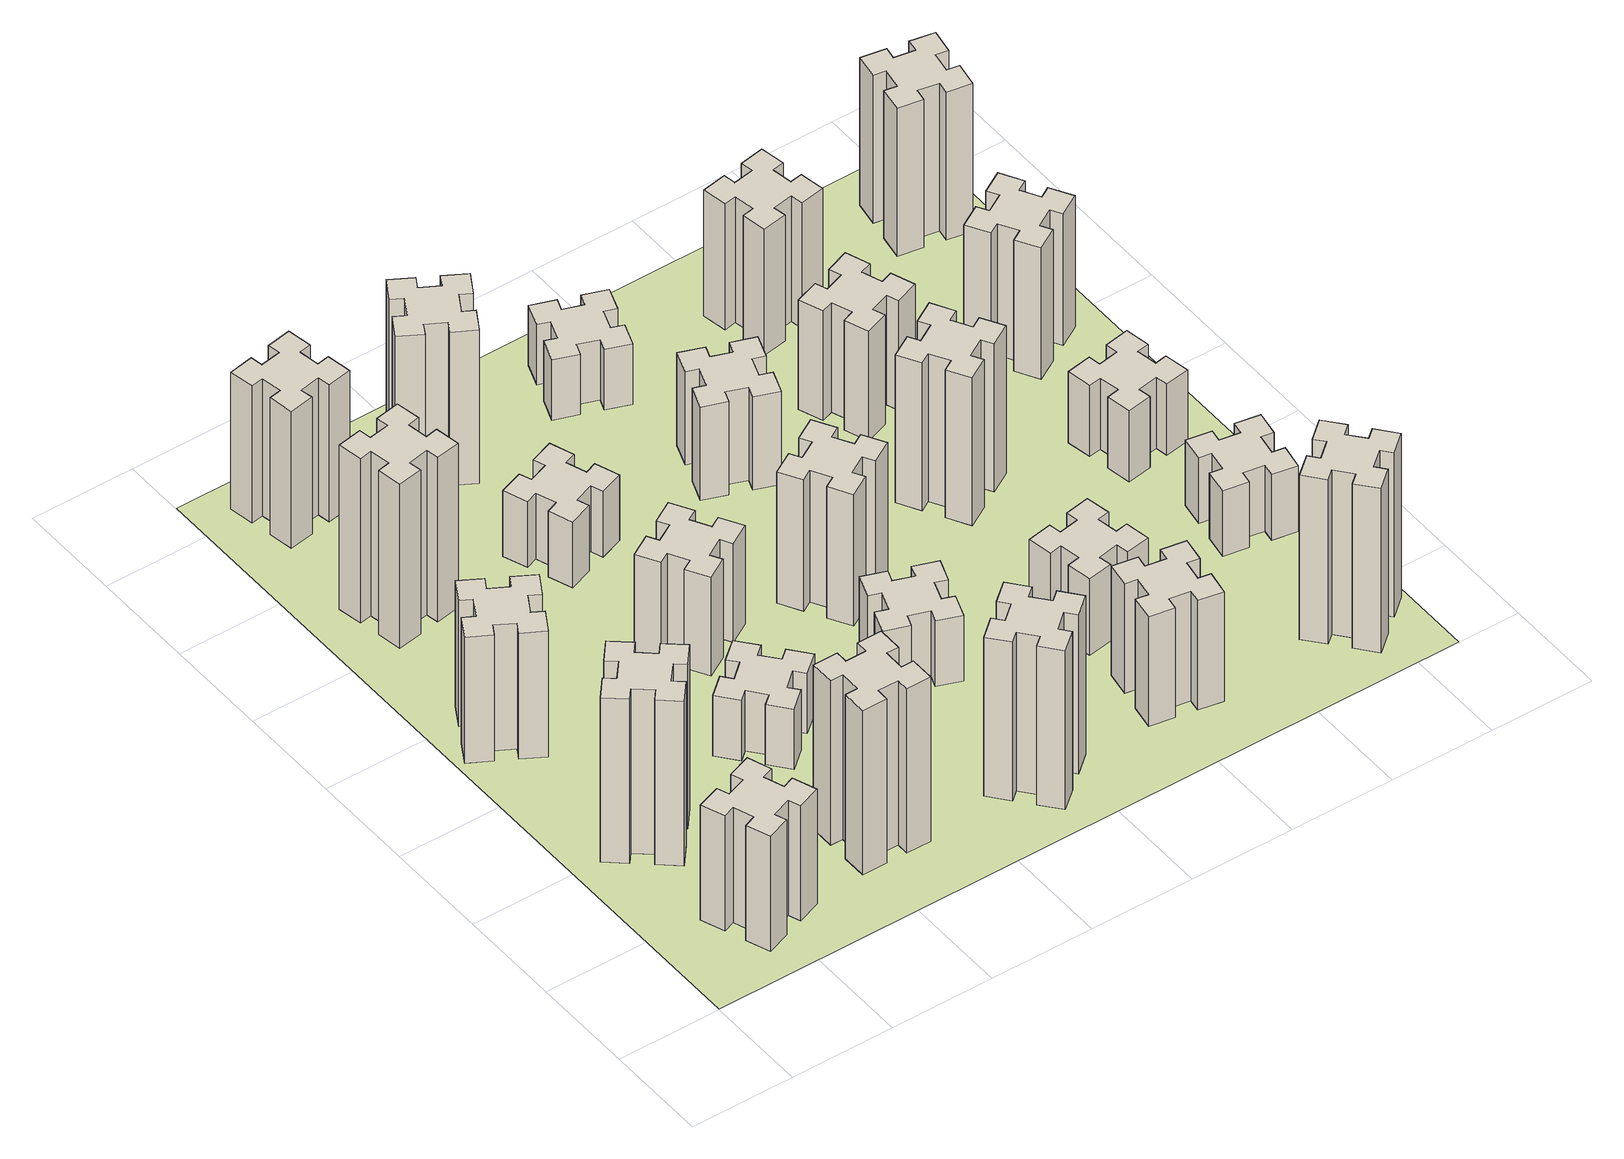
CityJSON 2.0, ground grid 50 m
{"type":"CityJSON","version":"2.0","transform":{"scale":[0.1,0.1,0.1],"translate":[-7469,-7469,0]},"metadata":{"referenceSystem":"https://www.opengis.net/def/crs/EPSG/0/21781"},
"CityObjects":{
"building1":{"type":"Building","attributes":{"class":"1000","function":"1000","usage":"1000","yearOfConstruction":2016,"roofType":"1000","measuredHeight":63,"storeysAboveGround":30,"storeysBelowGround":0},"geometry":[{"type":"Solid","lod":"1","boundaries":[[[[0,1,2,3,4,5,6,7,8,9,10,11,12,13,14,15,16,17,18,19]],[[17,16,20,21]],[[16,15,22,20]],[[15,14,23,22]],[[14,13,24,23]],[[13,12,25,24]],[[12,11,26,25]],[[11,10,27,26]],[[10,9,28,27]],[[9,8,29,28]],[[8,7,30,29]],[[7,6,31,30]],[[6,5,32,31]],[[5,4,33,32]],[[4,3,34,33]],[[3,2,35,34]],[[2,1,36,35]],[[1,0,37,36]],[[0,19,38,37]],[[19,18,39,38]],[[18,17,21,39]],[[24,25,26,27,28,29,30,31,32,33,34,35,36,37,38,39,21,20,22,23]]]]}]},
"building2":{"type":"Building","attributes":{"class":"1000","function":"1000","usage":"1000","yearOfConstruction":2016,"roofType":"1000","measuredHeight":90,"storeysAboveGround":30,"storeysBelowGround":0},"geometry":[{"type":"Solid","lod":"1","boundaries":[[[[40,41,42,43,44,45,46,47,48,49,50,51,52,53,54,55,56,57,58,59]],[[57,56,60,61]],[[56,55,62,60]],[[55,54,63,62]],[[54,53,64,63]],[[53,52,65,64]],[[52,51,66,65]],[[51,50,67,66]],[[50,49,68,67]],[[49,48,69,68]],[[48,47,70,69]],[[47,46,71,70]],[[46,45,72,71]],[[45,44,73,72]],[[44,43,74,73]],[[43,42,75,74]],[[42,41,76,75]],[[41,40,77,76]],[[40,59,78,77]],[[59,58,79,78]],[[58,57,61,79]],[[64,65,66,67,68,69,70,71,72,73,74,75,76,77,78,79,61,60,62,63]]]]}]},
"building3":{"type":"Building","attributes":{"class":"1000","function":"1000","usage":"1000","yearOfConstruction":2016,"roofType":"1000","measuredHeight":69,"storeysAboveGround":30,"storeysBelowGround":0},"geometry":[{"type":"Solid","lod":"1","boundaries":[[[[80,81,82,83,84,85,86,87,88,89,90,91,92,93,94,95,96,97,98,99]],[[97,96,100,101]],[[96,95,102,100]],[[95,94,103,102]],[[94,93,104,103]],[[93,92,105,104]],[[92,91,106,105]],[[91,90,107,106]],[[90,89,108,107]],[[89,88,109,108]],[[88,87,110,109]],[[87,86,111,110]],[[86,85,112,111]],[[85,84,113,112]],[[84,83,114,113]],[[83,82,115,114]],[[82,81,116,115]],[[81,80,117,116]],[[80,99,118,117]],[[99,98,119,118]],[[98,97,101,119]],[[104,105,106,107,108,109,110,111,112,113,114,115,116,117,118,119,101,100,102,103]]]]}]},
"building4":{"type":"Building","attributes":{"class":"1000","function":"1000","usage":"1000","yearOfConstruction":2016,"roofType":"1000","measuredHeight":90,"storeysAboveGround":30,"storeysBelowGround":0},"geometry":[{"type":"Solid","lod":"1","boundaries":[[[[120,121,122,123,124,125,126,127,128,129,130,131,132,133,134,135,136,137,138,139]],[[137,136,140,141]],[[136,135,142,140]],[[135,134,143,142]],[[134,133,144,143]],[[133,132,145,144]],[[132,131,146,145]],[[131,130,147,146]],[[130,129,148,147]],[[129,128,149,148]],[[128,127,150,149]],[[127,126,151,150]],[[126,125,152,151]],[[125,124,153,152]],[[124,123,154,153]],[[123,122,155,154]],[[122,121,156,155]],[[121,120,157,156]],[[120,139,158,157]],[[139,138,159,158]],[[138,137,141,159]],[[144,145,146,147,148,149,150,151,152,153,154,155,156,157,158,159,141,140,142,143]]]]}]},
"building5":{"type":"Building","attributes":{"class":"1000","function":"1000","usage":"1000","yearOfConstruction":2016,"roofType":"1000","measuredHeight":90,"storeysAboveGround":30,"storeysBelowGround":0},"geometry":[{"type":"Solid","lod":"1","boundaries":[[[[160,161,162,163,164,165,166,167,168,169,170,171,172,173,174,175,176,177,178,179]],[[177,176,180,181]],[[176,175,182,180]],[[175,174,183,182]],[[174,173,184,183]],[[173,172,185,184]],[[172,171,186,185]],[[171,170,187,186]],[[170,169,188,187]],[[169,168,189,188]],[[168,167,190,189]],[[167,166,191,190]],[[166,165,192,191]],[[165,164,193,192]],[[164,163,194,193]],[[163,162,195,194]],[[162,161,196,195]],[[161,160,197,196]],[[160,179,198,197]],[[179,178,199,198]],[[178,177,181,199]],[[184,185,186,187,188,189,190,191,192,193,194,195,196,197,198,199,181,180,182,183]]]]}]},
"building6":{"type":"Building","attributes":{"class":"1000","function":"1000","usage":"1000","yearOfConstruction":2016,"roofType":"1000","measuredHeight":75,"storeysAboveGround":30,"storeysBelowGround":0},"geometry":[{"type":"Solid","lod":"1","boundaries":[[[[200,201,202,203,204,205,206,207,208,209,210,211,212,213,214,215,216,217,218,219]],[[217,216,220,221]],[[216,215,222,220]],[[215,214,223,222]],[[214,213,224,223]],[[213,212,225,224]],[[212,211,226,225]],[[211,210,227,226]],[[210,209,228,227]],[[209,208,229,228]],[[208,207,230,229]],[[207,206,231,230]],[[206,205,232,231]],[[205,204,233,232]],[[204,203,234,233]],[[203,202,235,234]],[[202,201,236,235]],[[201,200,237,236]],[[200,219,238,237]],[[219,218,239,238]],[[218,217,221,239]],[[224,225,226,227,228,229,230,231,232,233,234,235,236,237,238,239,221,220,222,223]]]]}]},
"building7":{"type":"Building","attributes":{"class":"1000","function":"1000","usage":"1000","yearOfConstruction":2016,"roofType":"1000","measuredHeight":33,"storeysAboveGround":30,"storeysBelowGround":0},"geometry":[{"type":"Solid","lod":"1","boundaries":[[[[240,241,242,243,244,245,246,247,248,249,250,251,252,253,254,255,256,257,258,259]],[[257,256,260,261]],[[256,255,262,260]],[[255,254,263,262]],[[254,253,264,263]],[[253,252,265,264]],[[252,251,266,265]],[[251,250,267,266]],[[250,249,268,267]],[[249,248,269,268]],[[248,247,270,269]],[[247,246,271,270]],[[246,245,272,271]],[[245,244,273,272]],[[244,243,274,273]],[[243,242,275,274]],[[242,241,276,275]],[[241,240,277,276]],[[240,259,278,277]],[[259,258,279,278]],[[258,257,261,279]],[[264,265,266,267,268,269,270,271,272,273,274,275,276,277,278,279,261,260,262,263]]]]}]},
"building8":{"type":"Building","attributes":{"class":"1000","function":"1000","usage":"1000","yearOfConstruction":2016,"roofType":"1000","measuredHeight":54,"storeysAboveGround":30,"storeysBelowGround":0},"geometry":[{"type":"Solid","lod":"1","boundaries":[[[[280,281,282,283,284,285,286,287,288,289,290,291,292,293,294,295,296,297,298,299]],[[297,296,300,301]],[[296,295,302,300]],[[295,294,303,302]],[[294,293,304,303]],[[293,292,305,304]],[[292,291,306,305]],[[291,290,307,306]],[[290,289,308,307]],[[289,288,309,308]],[[288,287,310,309]],[[287,286,311,310]],[[286,285,312,311]],[[285,284,313,312]],[[284,283,314,313]],[[283,282,315,314]],[[282,281,316,315]],[[281,280,317,316]],[[280,299,318,317]],[[299,298,319,318]],[[298,297,301,319]],[[304,305,306,307,308,309,310,311,312,313,314,315,316,317,318,319,301,300,302,303]]]]}]},
"building9":{"type":"Building","attributes":{"class":"1000","function":"1000","usage":"1000","yearOfConstruction":2016,"roofType":"1000","measuredHeight":36,"storeysAboveGround":30,"storeysBelowGround":0},"geometry":[{"type":"Solid","lod":"1","boundaries":[[[[320,321,322,323,324,325,326,327,328,329,330,331,332,333,334,335,336,337,338,339]],[[337,336,340,341]],[[336,335,342,340]],[[335,334,343,342]],[[334,333,344,343]],[[333,332,345,344]],[[332,331,346,345]],[[331,330,347,346]],[[330,329,348,347]],[[329,328,349,348]],[[328,327,350,349]],[[327,326,351,350]],[[326,325,352,351]],[[325,324,353,352]],[[324,323,354,353]],[[323,322,355,354]],[[322,321,356,355]],[[321,320,357,356]],[[320,339,358,357]],[[339,338,359,358]],[[338,337,341,359]],[[344,345,346,347,348,349,350,351,352,353,354,355,356,357,358,359,341,340,342,343]]]]}]},
"building10":{"type":"Building","attributes":{"class":"1000","function":"1000","usage":"1000","yearOfConstruction":2016,"roofType":"1000","measuredHeight":87,"storeysAboveGround":30,"storeysBelowGround":0},"geometry":[{"type":"Solid","lod":"1","boundaries":[[[[360,361,362,363,364,365,366,367,368,369,370,371,372,373,374,375,376,377,378,379]],[[377,376,380,381]],[[376,375,382,380]],[[375,374,383,382]],[[374,373,384,383]],[[373,372,385,384]],[[372,371,386,385]],[[371,370,387,386]],[[370,369,388,387]],[[369,368,389,388]],[[368,367,390,389]],[[367,366,391,390]],[[366,365,392,391]],[[365,364,393,392]],[[364,363,394,393]],[[363,362,395,394]],[[362,361,396,395]],[[361,360,397,396]],[[360,379,398,397]],[[379,378,399,398]],[[378,377,381,399]],[[384,385,386,387,388,389,390,391,392,393,394,395,396,397,398,399,381,380,382,383]]]]}]},
"building11":{"type":"Building","attributes":{"class":"1000","function":"1000","usage":"1000","yearOfConstruction":2016,"roofType":"1000","measuredHeight":84,"storeysAboveGround":30,"storeysBelowGround":0},"geometry":[{"type":"Solid","lod":"1","boundaries":[[[[400,401,402,403,404,405,406,407,408,409,410,411,412,413,414,415,416,417,418,419]],[[417,416,420,421]],[[416,415,422,420]],[[415,414,423,422]],[[414,413,424,423]],[[413,412,425,424]],[[412,411,426,425]],[[411,410,427,426]],[[410,409,428,427]],[[409,408,429,428]],[[408,407,430,429]],[[407,406,431,430]],[[406,405,432,431]],[[405,404,433,432]],[[404,403,434,433]],[[403,402,435,434]],[[402,401,436,435]],[[401,400,437,436]],[[400,419,438,437]],[[419,418,439,438]],[[418,417,421,439]],[[424,425,426,427,428,429,430,431,432,433,434,435,436,437,438,439,421,420,422,423]]]]}]},
"building12":{"type":"Building","attributes":{"class":"1000","function":"1000","usage":"1000","yearOfConstruction":2016,"roofType":"1000","measuredHeight":36,"storeysAboveGround":30,"storeysBelowGround":0},"geometry":[{"type":"Solid","lod":"1","boundaries":[[[[440,441,442,443,444,445,446,447,448,449,450,451,452,453,454,455,456,457,458,459]],[[457,456,460,461]],[[456,455,462,460]],[[455,454,463,462]],[[454,453,464,463]],[[453,452,465,464]],[[452,451,466,465]],[[451,450,467,466]],[[450,449,468,467]],[[449,448,469,468]],[[448,447,470,469]],[[447,446,471,470]],[[446,445,472,471]],[[445,444,473,472]],[[444,443,474,473]],[[443,442,475,474]],[[442,441,476,475]],[[441,440,477,476]],[[440,459,478,477]],[[459,458,479,478]],[[458,457,461,479]],[[464,465,466,467,468,469,470,471,472,473,474,475,476,477,478,479,461,460,462,463]]]]}]},
"building13":{"type":"Building","attributes":{"class":"1000","function":"1000","usage":"1000","yearOfConstruction":2016,"roofType":"1000","measuredHeight":72,"storeysAboveGround":30,"storeysBelowGround":0},"geometry":[{"type":"Solid","lod":"1","boundaries":[[[[480,481,482,483,484,485,486,487,488,489,490,491,492,493,494,495,496,497,498,499]],[[497,496,500,501]],[[496,495,502,500]],[[495,494,503,502]],[[494,493,504,503]],[[493,492,505,504]],[[492,491,506,505]],[[491,490,507,506]],[[490,489,508,507]],[[489,488,509,508]],[[488,487,510,509]],[[487,486,511,510]],[[486,485,512,511]],[[485,484,513,512]],[[484,483,514,513]],[[483,482,515,514]],[[482,481,516,515]],[[481,480,517,516]],[[480,499,518,517]],[[499,498,519,518]],[[498,497,501,519]],[[504,505,506,507,508,509,510,511,512,513,514,515,516,517,518,519,501,500,502,503]]]]}]},
"building14":{"type":"Building","attributes":{"class":"1000","function":"1000","usage":"1000","yearOfConstruction":2016,"roofType":"1000","measuredHeight":51,"storeysAboveGround":30,"storeysBelowGround":0},"geometry":[{"type":"Solid","lod":"1","boundaries":[[[[520,521,522,523,524,525,526,527,528,529,530,531,532,533,534,535,536,537,538,539]],[[537,536,540,541]],[[536,535,542,540]],[[535,534,543,542]],[[534,533,544,543]],[[533,532,545,544]],[[532,531,546,545]],[[531,530,547,546]],[[530,529,548,547]],[[529,528,549,548]],[[528,527,550,549]],[[527,526,551,550]],[[526,525,552,551]],[[525,524,553,552]],[[524,523,554,553]],[[523,522,555,554]],[[522,521,556,555]],[[521,520,557,556]],[[520,539,558,557]],[[539,538,559,558]],[[538,537,541,559]],[[544,545,546,547,548,549,550,551,552,553,554,555,556,557,558,559,541,540,542,543]]]]}]},
"building15":{"type":"Building","attributes":{"class":"1000","function":"1000","usage":"1000","yearOfConstruction":2016,"roofType":"1000","measuredHeight":60,"storeysAboveGround":30,"storeysBelowGround":0},"geometry":[{"type":"Solid","lod":"1","boundaries":[[[[560,561,562,563,564,565,566,567,568,569,570,571,572,573,574,575,576,577,578,579]],[[577,576,580,581]],[[576,575,582,580]],[[575,574,583,582]],[[574,573,584,583]],[[573,572,585,584]],[[572,571,586,585]],[[571,570,587,586]],[[570,569,588,587]],[[569,568,589,588]],[[568,567,590,589]],[[567,566,591,590]],[[566,565,592,591]],[[565,564,593,592]],[[564,563,594,593]],[[563,562,595,594]],[[562,561,596,595]],[[561,560,597,596]],[[560,579,598,597]],[[579,578,599,598]],[[578,577,581,599]],[[584,585,586,587,588,589,590,591,592,593,594,595,596,597,598,599,581,580,582,583]]]]}]},
"building16":{"type":"Building","attributes":{"class":"1000","function":"1000","usage":"1000","yearOfConstruction":2016,"roofType":"1000","measuredHeight":33,"storeysAboveGround":30,"storeysBelowGround":0},"geometry":[{"type":"Solid","lod":"1","boundaries":[[[[600,601,602,603,604,605,606,607,608,609,610,611,612,613,614,615,616,617,618,619]],[[617,616,620,621]],[[616,615,622,620]],[[615,614,623,622]],[[614,613,624,623]],[[613,612,625,624]],[[612,611,626,625]],[[611,610,627,626]],[[610,609,628,627]],[[609,608,629,628]],[[608,607,630,629]],[[607,606,631,630]],[[606,605,632,631]],[[605,604,633,632]],[[604,603,634,633]],[[603,602,635,634]],[[602,601,636,635]],[[601,600,637,636]],[[600,619,638,637]],[[619,618,639,638]],[[618,617,621,639]],[[624,625,626,627,628,629,630,631,632,633,634,635,636,637,638,639,621,620,622,623]]]]}]},
"building17":{"type":"Building","attributes":{"class":"1000","function":"1000","usage":"1000","yearOfConstruction":2016,"roofType":"1000","measuredHeight":42,"storeysAboveGround":30,"storeysBelowGround":0},"geometry":[{"type":"Solid","lod":"1","boundaries":[[[[640,641,642,643,644,645,646,647,648,649,650,651,652,653,654,655,656,657,658,659]],[[657,656,660,661]],[[656,655,662,660]],[[655,654,663,662]],[[654,653,664,663]],[[653,652,665,664]],[[652,651,666,665]],[[651,650,667,666]],[[650,649,668,667]],[[649,648,669,668]],[[648,647,670,669]],[[647,646,671,670]],[[646,645,672,671]],[[645,644,673,672]],[[644,643,674,673]],[[643,642,675,674]],[[642,641,676,675]],[[641,640,677,676]],[[640,659,678,677]],[[659,658,679,678]],[[658,657,661,679]],[[664,665,666,667,668,669,670,671,672,673,674,675,676,677,678,679,661,660,662,663]]]]}]},
"building18":{"type":"Building","attributes":{"class":"1000","function":"1000","usage":"1000","yearOfConstruction":2016,"roofType":"1000","measuredHeight":81,"storeysAboveGround":30,"storeysBelowGround":0},"geometry":[{"type":"Solid","lod":"1","boundaries":[[[[680,681,682,683,684,685,686,687,688,689,690,691,692,693,694,695,696,697,698,699]],[[697,696,700,701]],[[696,695,702,700]],[[695,694,703,702]],[[694,693,704,703]],[[693,692,705,704]],[[692,691,706,705]],[[691,690,707,706]],[[690,689,708,707]],[[689,688,709,708]],[[688,687,710,709]],[[687,686,711,710]],[[686,685,712,711]],[[685,684,713,712]],[[684,683,714,713]],[[683,682,715,714]],[[682,681,716,715]],[[681,680,717,716]],[[680,699,718,717]],[[699,698,719,718]],[[698,697,701,719]],[[704,705,706,707,708,709,710,711,712,713,714,715,716,717,718,719,701,700,702,703]]]]}]},
"building19":{"type":"Building","attributes":{"class":"1000","function":"1000","usage":"1000","yearOfConstruction":2016,"roofType":"1000","measuredHeight":60,"storeysAboveGround":30,"storeysBelowGround":0},"geometry":[{"type":"Solid","lod":"1","boundaries":[[[[720,721,722,723,724,725,726,727,728,729,730,731,732,733,734,735,736,737,738,739]],[[737,736,740,741]],[[736,735,742,740]],[[735,734,743,742]],[[734,733,744,743]],[[733,732,745,744]],[[732,731,746,745]],[[731,730,747,746]],[[730,729,748,747]],[[729,728,749,748]],[[728,727,750,749]],[[727,726,751,750]],[[726,725,752,751]],[[725,724,753,752]],[[724,723,754,753]],[[723,722,755,754]],[[722,721,756,755]],[[721,720,757,756]],[[720,739,758,757]],[[739,738,759,758]],[[738,737,741,759]],[[744,745,746,747,748,749,750,751,752,753,754,755,756,757,758,759,741,740,742,743]]]]}]},
"building20":{"type":"Building","attributes":{"class":"1000","function":"1000","usage":"1000","yearOfConstruction":2016,"roofType":"1000","measuredHeight":90,"storeysAboveGround":30,"storeysBelowGround":0},"geometry":[{"type":"Solid","lod":"1","boundaries":[[[[760,761,762,763,764,765,766,767,768,769,770,771,772,773,774,775,776,777,778,779]],[[777,776,780,781]],[[776,775,782,780]],[[775,774,783,782]],[[774,773,784,783]],[[773,772,785,784]],[[772,771,786,785]],[[771,770,787,786]],[[770,769,788,787]],[[769,768,789,788]],[[768,767,790,789]],[[767,766,791,790]],[[766,765,792,791]],[[765,764,793,792]],[[764,763,794,793]],[[763,762,795,794]],[[762,761,796,795]],[[761,760,797,796]],[[760,779,798,797]],[[779,778,799,798]],[[778,777,781,799]],[[784,785,786,787,788,789,790,791,792,793,794,795,796,797,798,799,781,780,782,783]]]]}]},
"building21":{"type":"Building","attributes":{"class":"1000","function":"1000","usage":"1000","yearOfConstruction":2016,"roofType":"1000","measuredHeight":69,"storeysAboveGround":30,"storeysBelowGround":0},"geometry":[{"type":"Solid","lod":"1","boundaries":[[[[800,801,802,803,804,805,806,807,808,809,810,811,812,813,814,815,816,817,818,819]],[[817,816,820,821]],[[816,815,822,820]],[[815,814,823,822]],[[814,813,824,823]],[[813,812,825,824]],[[812,811,826,825]],[[811,810,827,826]],[[810,809,828,827]],[[809,808,829,828]],[[808,807,830,829]],[[807,806,831,830]],[[806,805,832,831]],[[805,804,833,832]],[[804,803,834,833]],[[803,802,835,834]],[[802,801,836,835]],[[801,800,837,836]],[[800,819,838,837]],[[819,818,839,838]],[[818,817,821,839]],[[824,825,826,827,828,829,830,831,832,833,834,835,836,837,838,839,821,820,822,823]]]]}]},
"building22":{"type":"Building","attributes":{"class":"1000","function":"1000","usage":"1000","yearOfConstruction":2016,"roofType":"1000","measuredHeight":36,"storeysAboveGround":30,"storeysBelowGround":0},"geometry":[{"type":"Solid","lod":"1","boundaries":[[[[840,841,842,843,844,845,846,847,848,849,850,851,852,853,854,855,856,857,858,859]],[[857,856,860,861]],[[856,855,862,860]],[[855,854,863,862]],[[854,853,864,863]],[[853,852,865,864]],[[852,851,866,865]],[[851,850,867,866]],[[850,849,868,867]],[[849,848,869,868]],[[848,847,870,869]],[[847,846,871,870]],[[846,845,872,871]],[[845,844,873,872]],[[844,843,874,873]],[[843,842,875,874]],[[842,841,876,875]],[[841,840,877,876]],[[840,859,878,877]],[[859,858,879,878]],[[858,857,861,879]],[[864,865,866,867,868,869,870,871,872,873,874,875,876,877,878,879,861,860,862,863]]]]}]},
"building23":{"type":"Building","attributes":{"class":"1000","function":"1000","usage":"1000","yearOfConstruction":2016,"roofType":"1000","measuredHeight":39,"storeysAboveGround":30,"storeysBelowGround":0},"geometry":[{"type":"Solid","lod":"1","boundaries":[[[[880,881,882,883,884,885,886,887,888,889,890,891,892,893,894,895,896,897,898,899]],[[897,896,900,901]],[[896,895,902,900]],[[895,894,903,902]],[[894,893,904,903]],[[893,892,905,904]],[[892,891,906,905]],[[891,890,907,906]],[[890,889,908,907]],[[889,888,909,908]],[[888,887,910,909]],[[887,886,911,910]],[[886,885,912,911]],[[885,884,913,912]],[[884,883,914,913]],[[883,882,915,914]],[[882,881,916,915]],[[881,880,917,916]],[[880,899,918,917]],[[899,898,919,918]],[[898,897,901,919]],[[904,905,906,907,908,909,910,911,912,913,914,915,916,917,918,919,901,900,902,903]]]]}]},
"building24":{"type":"Building","attributes":{"class":"1000","function":"1000","usage":"1000","yearOfConstruction":2016,"roofType":"1000","measuredHeight":72,"storeysAboveGround":30,"storeysBelowGround":0},"geometry":[{"type":"Solid","lod":"1","boundaries":[[[[920,921,922,923,924,925,926,927,928,929,930,931,932,933,934,935,936,937,938,939]],[[937,936,940,941]],[[936,935,942,940]],[[935,934,943,942]],[[934,933,944,943]],[[933,932,945,944]],[[932,931,946,945]],[[931,930,947,946]],[[930,929,948,947]],[[929,928,949,948]],[[928,927,950,949]],[[927,926,951,950]],[[926,925,952,951]],[[925,924,953,952]],[[924,923,954,953]],[[923,922,955,954]],[[922,921,956,955]],[[921,920,957,956]],[[920,939,958,957]],[[939,938,959,958]],[[938,937,941,959]],[[944,945,946,947,948,949,950,951,952,953,954,955,956,957,958,959,941,940,942,943]]]]}]},
"building25":{"type":"Building","attributes":{"class":"1000","function":"1000","usage":"1000","yearOfConstruction":2016,"roofType":"1000","measuredHeight":81,"storeysAboveGround":30,"storeysBelowGround":0},"geometry":[{"type":"Solid","lod":"1","boundaries":[[[[960,961,962,963,964,965,966,967,968,969,970,971,972,973,974,975,976,977,978,979]],[[977,976,980,981]],[[976,975,982,980]],[[975,974,983,982]],[[974,973,984,983]],[[973,972,985,984]],[[972,971,986,985]],[[971,970,987,986]],[[970,969,988,987]],[[969,968,989,988]],[[968,967,990,989]],[[967,966,991,990]],[[966,965,992,991]],[[965,964,993,992]],[[964,963,994,993]],[[963,962,995,994]],[[962,961,996,995]],[[961,960,997,996]],[[960,979,998,997]],[[979,978,999,998]],[[978,977,981,999]],[[984,985,986,987,988,989,990,991,992,993,994,995,996,997,998,999,981,980,982,983]]]]}]},
"landuse1":{"type":"LandUse","attributes":{"name":"plot1","function":"1010"},"geometry":[{"type":"MultiSurface","lod":"1","boundaries":[[[1000,1001,1002,1003]]]}]}
},
"vertices":[
[355,385,0],[389,291,0],[333,270,0],[374,157,0],[487,199,0],[466,255,0],[560,289,0],[580,233,0],[693,274,0],[652,387,0],[596,366,0],[562,460,0],[618,480,0],[577,593,0],[464,552,0],[485,496,0],[391,462,0],[370,518,0],[257,477,0],[299,364,0],[391,462,630],[370,518,630],[485,496,630],[464,552,630],[577,593,630],[618,480,630],[562,460,630],[596,366,630],[652,387,630],[693,274,630],[580,233,630],[560,289,630],[466,255,630],[487,199,630],[374,157,630],[333,270,630],[389,291,630],[355,385,630],[299,364,630],[257,477,630],
[484,1067,0],[408,1132,0],[446,1178,0],[354,1255,0],[277,1163,0],[323,1124,0],[259,1048,0],[213,1086,0],[136,994,0],[228,917,0],[266,963,0],[343,899,0],[304,853,0],[396,776,0],[473,868,0],[427,906,0],[492,983,0],[538,944,0],[615,1036,0],[523,1113,0],[492,983,900],[538,944,900],[427,906,900],[473,868,900],[396,776,900],[304,853,900],[343,899,900],[266,963,900],[228,917,900],[136,994,900],[213,1086,900],[259,1048,900],[323,1124,900],[277,1163,900],[354,1255,900],[446,1178,900],[408,1132,900],[484,1067,900],[523,1113,900],[615,1036,900],
[374,1926,0],[287,1976,0],[317,2028,0],[213,2088,0],[153,1984,0],[205,1954,0],[155,1867,0],[103,1897,0],[43,1793,0],[147,1733,0],[177,1785,0],[264,1735,0],[234,1683,0],[338,1623,0],[398,1727,0],[346,1757,0],[396,1844,0],[448,1814,0],[508,1918,0],[404,1978,0],[396,1844,690],[448,1814,690],[346,1757,690],[398,1727,690],[338,1623,690],[234,1683,690],[264,1735,690],[177,1785,690],[147,1733,690],[43,1793,690],[103,1897,690],[155,1867,690],[205,1954,690],[153,1984,690],[213,2088,690],[317,2028,690],[287,1976,690],[374,1926,690],[404,1978,690],[508,1918,690],
[405,2812,0],[307,2795,0],[297,2854,0],[178,2833,0],[199,2715,0],[258,2725,0],[276,2627,0],[217,2617,0],[237,2498,0],[356,2519,0],[345,2578,0],[444,2596,0],[454,2537,0],[572,2557,0],[551,2676,0],[492,2665,0],[475,2764,0],[534,2774,0],[513,2892,0],[395,2871,0],[475,2764,900],[534,2774,900],[492,2665,900],[551,2676,900],[572,2557,900],[454,2537,900],[444,2596,900],[345,2578,900],[356,2519,900],[237,2498,900],[217,2617,900],[276,2627,900],[258,2725,900],[199,2715,900],[178,2833,900],[297,2854,900],[307,2795,900],[405,2812,900],[395,2871,900],[513,2892,900],
[1165,585,0],[1065,585,0],[1065,645,0],[945,645,0],[945,525,0],[1005,525,0],[1005,425,0],[945,425,0],[945,305,0],[1065,305,0],[1065,365,0],[1165,365,0],[1165,305,0],[1285,305,0],[1285,425,0],[1225,425,0],[1225,525,0],[1285,525,0],[1285,645,0],[1165,645,0],[1225,525,900],[1285,525,900],[1225,425,900],[1285,425,900],[1285,305,900],[1165,305,900],[1165,365,900],[1065,365,900],[1065,305,900],[945,305,900],[945,425,900],[1005,425,900],[1005,525,900],[945,525,900],[945,645,900],[1065,645,900],[1065,585,900],[1165,585,900],[1165,645,900],[1285,645,900],
[492,3405,0],[475,3504,0],[534,3514,0],[513,3632,0],[395,3611,0],[405,3552,0],[307,3535,0],[297,3594,0],[178,3573,0],[199,3455,0],[258,3465,0],[276,3367,0],[217,3357,0],[237,3238,0],[356,3259,0],[345,3318,0],[444,3336,0],[454,3277,0],[572,3297,0],[551,3416,0],[444,3336,750],[454,3277,750],[345,3318,750],[356,3259,750],[237,3238,750],[217,3357,750],[276,3367,750],[258,3465,750],[199,3455,750],[178,3573,750],[297,3594,750],[307,3535,750],[405,3552,750],[395,3611,750],[513,3632,750],[534,3514,750],[475,3504,750],[492,3405,750],[551,3416,750],[572,3297,750],
[1083,1332,0],[1006,1267,0],[968,1313,0],[876,1236,0],[953,1144,0],[999,1183,0],[1063,1106,0],[1017,1068,0],[1094,976,0],[1186,1053,0],[1148,1099,0],[1224,1163,0],[1263,1117,0],[1355,1194,0],[1278,1286,0],[1232,1248,0],[1167,1324,0],[1213,1363,0],[1136,1455,0],[1044,1378,0],[1167,1324,330],[1213,1363,330],[1232,1248,330],[1278,1286,330],[1355,1194,330],[1263,1117,330],[1224,1163,330],[1148,1099,330],[1186,1053,330],[1094,976,330],[1017,1068,330],[1063,1106,330],[999,1183,330],[953,1144,330],[876,1236,330],[968,1313,330],[1006,1267,330],[1083,1332,330],[1044,1378,330],[1136,1455,330],
[1336,1867,0],[1286,1954,0],[1338,1984,0],[1278,2088,0],[1174,2028,0],[1204,1976,0],[1117,1926,0],[1087,1978,0],[983,1918,0],[1043,1814,0],[1095,1844,0],[1145,1757,0],[1093,1727,0],[1153,1623,0],[1257,1683,0],[1227,1735,0],[1314,1785,0],[1344,1733,0],[1448,1793,0],[1388,1897,0],[1314,1785,540],[1344,1733,540],[1227,1735,540],[1257,1683,540],[1153,1623,540],[1093,1727,540],[1145,1757,540],[1095,1844,540],[1043,1814,540],[983,1918,540],[1087,1978,540],[1117,1926,540],[1204,1976,540],[1174,2028,540],[1278,2088,540],[1338,1984,540],[1286,1954,540],[1336,1867,540],[1388,1897,540],[1448,1793,540],
[1106,2475,0],[1200,2509,0],[1220,2453,0],[1333,2494,0],[1292,2607,0],[1236,2586,0],[1202,2680,0],[1258,2700,0],[1217,2813,0],[1104,2772,0],[1125,2716,0],[1031,2682,0],[1010,2738,0],[897,2697,0],[939,2584,0],[995,2605,0],[1029,2511,0],[973,2490,0],[1014,2377,0],[1127,2419,0],[1029,2511,360],[973,2490,360],[995,2605,360],[939,2584,360],[897,2697,360],[1010,2738,360],[1031,2682,360],[1125,2716,360],[1104,2772,360],[1217,2813,360],[1258,2700,360],[1202,2680,360],[1236,2586,360],[1292,2607,360],[1333,2494,360],[1220,2453,360],[1200,2509,360],[1106,2475,360],[1127,2419,360],[1014,2377,360],
[1823,492,0],[1746,427,0],[1708,473,0],[1616,396,0],[1693,304,0],[1739,343,0],[1803,266,0],[1757,228,0],[1834,136,0],[1926,213,0],[1888,259,0],[1964,323,0],[2003,277,0],[2095,354,0],[2018,446,0],[1972,408,0],[1907,484,0],[1953,523,0],[1876,615,0],[1784,538,0],[1907,484,870],[1953,523,870],[1972,408,870],[2018,446,870],[2095,354,870],[2003,277,870],[1964,323,870],[1888,259,870],[1926,213,870],[1834,136,870],[1757,228,870],[1803,266,870],[1739,343,870],[1693,304,870],[1616,396,870],[1708,473,870],[1746,427,870],[1823,492,870],[1784,538,870],[1876,615,870],
[917,3265,0],[1004,3215,0],[974,3163,0],[1078,3103,0],[1138,3207,0],[1086,3237,0],[1136,3324,0],[1188,3294,0],[1248,3398,0],[1144,3458,0],[1114,3406,0],[1027,3456,0],[1057,3508,0],[953,3568,0],[893,3464,0],[945,3434,0],[895,3347,0],[843,3377,0],[783,3273,0],[887,3213,0],[895,3347,840],[843,3377,840],[945,3434,840],[893,3464,840],[953,3568,840],[1057,3508,840],[1027,3456,840],[1114,3406,840],[1144,3458,840],[1248,3398,840],[1188,3294,840],[1136,3324,840],[1086,3237,840],[1138,3207,840],[1078,3103,840],[974,3163,840],[1004,3215,840],[917,3265,840],[887,3213,840],[783,3273,840],
[1771,1129,0],[1865,1095,0],[1844,1039,0],[1957,997,0],[1998,1110,0],[1942,1131,0],[1976,1225,0],[2032,1204,0],[2073,1317,0],[1960,1358,0],[1940,1302,0],[1846,1336,0],[1867,1392,0],[1754,1433,0],[1713,1320,0],[1769,1300,0],[1735,1206,0],[1679,1227,0],[1637,1114,0],[1750,1073,0],[1735,1206,360],[1679,1227,360],[1769,1300,360],[1713,1320,360],[1754,1433,360],[1867,1392,360],[1846,1336,360],[1940,1302,360],[1960,1358,360],[2073,1317,360],[2032,1204,360],[1976,1225,360],[1942,1131,360],[1998,1110,360],[1957,997,360],[1844,1039,360],[1865,1095,360],[1771,1129,360],[1750,1073,360],[1637,1114,360],
[1976,1767,0],[1926,1854,0],[1978,1884,0],[1918,1988,0],[1814,1928,0],[1844,1876,0],[1757,1826,0],[1727,1878,0],[1623,1818,0],[1683,1714,0],[1735,1744,0],[1785,1657,0],[1733,1627,0],[1793,1523,0],[1897,1583,0],[1867,1635,0],[1954,1685,0],[1984,1633,0],[2088,1693,0],[2028,1797,0],[1954,1685,720],[1984,1633,720],[1867,1635,720],[1897,1583,720],[1793,1523,720],[1733,1627,720],[1785,1657,720],[1735,1744,720],[1683,1714,720],[1623,1818,720],[1727,1878,720],[1757,1826,720],[1844,1876,720],[1814,1928,720],[1918,1988,720],[1978,1884,720],[1926,1854,720],[1976,1767,720],[2028,1797,720],[2088,1693,720],
[2040,2682,0],[1946,2716,0],[1967,2772,0],[1854,2813,0],[1813,2700,0],[1869,2680,0],[1835,2586,0],[1779,2607,0],[1737,2494,0],[1850,2453,0],[1871,2509,0],[1965,2475,0],[1944,2419,0],[2057,2377,0],[2098,2490,0],[2042,2511,0],[2076,2605,0],[2132,2584,0],[2173,2697,0],[2060,2738,0],[2076,2605,510],[2132,2584,510],[2042,2511,510],[2098,2490,510],[2057,2377,510],[1944,2419,510],[1965,2475,510],[1871,2509,510],[1850,2453,510],[1737,2494,510],[1779,2607,510],[1835,2586,510],[1869,2680,510],[1813,2700,510],[1854,2813,510],[1967,2772,510],[1946,2716,510],[2040,2682,510],[2060,2738,510],[2173,2697,510],
[2496,544,0],[2478,445,0],[2419,456,0],[2398,337,0],[2517,317,0],[2527,376,0],[2625,358,0],[2615,299,0],[2733,278,0],[2754,397,0],[2695,407,0],[2712,505,0],[2771,495,0],[2792,613,0],[2674,634,0],[2664,575,0],[2565,592,0],[2576,651,0],[2457,672,0],[2437,554,0],[2565,592,600],[2576,651,600],[2664,575,600],[2674,634,600],[2792,613,600],[2771,495,600],[2712,505,600],[2695,407,600],[2754,397,600],[2733,278,600],[2615,299,600],[2625,358,600],[2527,376,600],[2517,317,600],[2398,337,600],[2419,456,600],[2478,445,600],[2496,544,600],[2437,554,600],[2457,672,600],
[1671,3249,0],[1765,3215,0],[1744,3159,0],[1857,3117,0],[1898,3230,0],[1842,3251,0],[1876,3345,0],[1932,3324,0],[1973,3437,0],[1860,3478,0],[1840,3422,0],[1746,3456,0],[1767,3512,0],[1654,3553,0],[1613,3440,0],[1669,3420,0],[1635,3326,0],[1579,3347,0],[1537,3234,0],[1650,3193,0],[1635,3326,330],[1579,3347,330],[1669,3420,330],[1613,3440,330],[1654,3553,330],[1767,3512,330],[1746,3456,330],[1840,3422,330],[1860,3478,330],[1973,3437,330],[1932,3324,330],[1876,3345,330],[1842,3251,330],[1898,3230,330],[1857,3117,330],[1744,3159,330],[1765,3215,330],[1671,3249,330],[1650,3193,330],[1537,3234,330],
[2625,1132,0],[2527,1115,0],[2517,1174,0],[2398,1153,0],[2419,1035,0],[2478,1045,0],[2496,947,0],[2437,937,0],[2457,818,0],[2576,839,0],[2565,898,0],[2664,916,0],[2674,857,0],[2792,877,0],[2771,996,0],[2712,985,0],[2695,1084,0],[2754,1094,0],[2733,1212,0],[2615,1191,0],[2695,1084,420],[2754,1094,420],[2712,985,420],[2771,996,420],[2792,877,420],[2674,857,420],[2664,916,420],[2565,898,420],[2576,839,420],[2457,818,420],[2437,937,420],[2496,947,420],[2478,1045,420],[2419,1035,420],[2398,1153,420],[2517,1174,420],[2527,1115,420],[2625,1132,420],[2615,1191,420],[2733,1212,420],
[2716,1967,0],[2666,2054,0],[2718,2084,0],[2658,2188,0],[2554,2128,0],[2584,2076,0],[2497,2026,0],[2467,2078,0],[2363,2018,0],[2423,1914,0],[2475,1944,0],[2525,1857,0],[2473,1827,0],[2533,1723,0],[2637,1783,0],[2607,1835,0],[2694,1885,0],[2724,1833,0],[2828,1893,0],[2768,1997,0],[2694,1885,810],[2724,1833,810],[2607,1835,810],[2637,1783,810],[2533,1723,810],[2473,1827,810],[2525,1857,810],[2475,1944,810],[2423,1914,810],[2363,2018,810],[2467,2078,810],[2497,2026,810],[2584,2076,810],[2554,2128,810],[2658,2188,810],[2718,2084,810],[2666,2054,810],[2716,1967,810],[2768,1997,810],[2828,1893,810],
[2586,2475,0],[2680,2509,0],[2700,2453,0],[2813,2494,0],[2772,2607,0],[2716,2586,0],[2682,2680,0],[2738,2700,0],[2697,2813,0],[2584,2772,0],[2605,2716,0],[2511,2682,0],[2490,2738,0],[2377,2697,0],[2419,2584,0],[2475,2605,0],[2509,2511,0],[2453,2490,0],[2494,2377,0],[2607,2419,0],[2509,2511,600],[2453,2490,600],[2475,2605,600],[2419,2584,600],[2377,2697,600],[2490,2738,600],[2511,2682,600],[2605,2716,600],[2584,2772,600],[2697,2813,600],[2738,2700,600],[2682,2680,600],[2716,2586,600],[2772,2607,600],[2813,2494,600],[2700,2453,600],[2680,2509,600],[2586,2475,600],[2607,2419,600],[2494,2377,600],
[3468,259,0],[3544,323,0],[3583,277,0],[3675,354,0],[3598,446,0],[3552,408,0],[3487,484,0],[3533,523,0],[3456,615,0],[3364,538,0],[3403,492,0],[3326,427,0],[3288,473,0],[3196,396,0],[3273,304,0],[3319,343,0],[3383,266,0],[3337,228,0],[3414,136,0],[3506,213,0],[3383,266,900],[3337,228,900],[3319,343,900],[3273,304,900],[3196,396,900],[3288,473,900],[3326,427,900],[3403,492,900],[3364,538,900],[3456,615,900],[3533,523,900],[3487,484,900],[3552,408,900],[3598,446,900],[3675,354,900],[3583,277,900],[3544,323,900],[3468,259,900],[3506,213,900],[3414,136,900],
[2565,3118,0],[2664,3136,0],[2674,3077,0],[2792,3097,0],[2771,3216,0],[2712,3205,0],[2695,3304,0],[2754,3314,0],[2733,3432,0],[2615,3411,0],[2625,3352,0],[2527,3335,0],[2517,3394,0],[2398,3373,0],[2419,3255,0],[2478,3265,0],[2496,3167,0],[2437,3157,0],[2457,3038,0],[2576,3059,0],[2496,3167,690],[2437,3157,690],[2478,3265,690],[2419,3255,690],[2398,3373,690],[2517,3394,690],[2527,3335,690],[2625,3352,690],[2615,3411,690],[2733,3432,690],[2754,3314,690],[2695,3304,690],[2712,3205,690],[2771,3216,690],[2792,3097,690],[2674,3077,690],[2664,3136,690],[2565,3118,690],[2576,3059,690],[2457,3038,690],
[3367,1016,0],[3465,998,0],[3455,939,0],[3573,918,0],[3594,1037,0],[3535,1047,0],[3552,1145,0],[3611,1135,0],[3632,1253,0],[3514,1274,0],[3504,1215,0],[3405,1232,0],[3416,1291,0],[3297,1312,0],[3277,1194,0],[3336,1184,0],[3318,1085,0],[3259,1096,0],[3238,977,0],[3357,957,0],[3318,1085,360],[3259,1096,360],[3336,1184,360],[3277,1194,360],[3297,1312,360],[3416,1291,360],[3405,1232,360],[3504,1215,360],[3514,1274,360],[3632,1253,360],[3611,1135,360],[3552,1145,360],[3535,1047,360],[3594,1037,360],[3573,918,360],[3455,939,360],[3465,998,360],[3367,1016,360],[3357,957,360],[3238,977,360],
[3365,1872,0],[3267,1855,0],[3257,1914,0],[3138,1893,0],[3159,1775,0],[3218,1785,0],[3236,1687,0],[3177,1677,0],[3197,1558,0],[3316,1579,0],[3305,1638,0],[3404,1656,0],[3414,1597,0],[3532,1617,0],[3511,1736,0],[3452,1725,0],[3435,1824,0],[3494,1834,0],[3473,1952,0],[3355,1931,0],[3435,1824,390],[3494,1834,390],[3452,1725,390],[3511,1736,390],[3532,1617,390],[3414,1597,390],[3404,1656,390],[3305,1638,390],[3316,1579,390],[3197,1558,390],[3177,1677,390],[3236,1687,390],[3218,1785,390],[3159,1775,390],[3138,1893,390],[3257,1914,390],[3267,1855,390],[3365,1872,390],[3355,1931,390],[3473,1952,390],
[3456,2507,0],[3406,2594,0],[3458,2624,0],[3398,2728,0],[3294,2668,0],[3324,2616,0],[3237,2566,0],[3207,2618,0],[3103,2558,0],[3163,2454,0],[3215,2484,0],[3265,2397,0],[3213,2367,0],[3273,2263,0],[3377,2323,0],[3347,2375,0],[3434,2425,0],[3464,2373,0],[3568,2433,0],[3508,2537,0],[3434,2425,720],[3464,2373,720],[3347,2375,720],[3377,2323,720],[3273,2263,720],[3213,2367,720],[3265,2397,720],[3215,2484,720],[3163,2454,720],[3103,2558,720],[3207,2618,720],[3237,2566,720],[3324,2616,720],[3294,2668,720],[3398,2728,720],[3458,2624,720],[3406,2594,720],[3456,2507,720],[3508,2537,720],[3568,2433,720],
[3535,3267,0],[3552,3365,0],[3611,3355,0],[3632,3473,0],[3514,3494,0],[3504,3435,0],[3405,3452,0],[3416,3511,0],[3297,3532,0],[3277,3414,0],[3336,3404,0],[3318,3305,0],[3259,3316,0],[3238,3197,0],[3357,3177,0],[3367,3236,0],[3465,3218,0],[3455,3159,0],[3573,3138,0],[3594,3257,0],[3465,3218,810],[3455,3159,810],[3367,3236,810],[3357,3177,810],[3238,3197,810],[3259,3316,810],[3318,3305,810],[3336,3404,810],[3277,3414,810],[3297,3532,810],[3416,3511,810],[3405,3452,810],[3504,3435,810],[3514,3494,810],[3632,3473,810],[3611,3355,810],[3552,3365,810],[3535,3267,810],[3594,3257,810],[3573,3138,810],
[5,3705,0],[3705,3705,0],[3705,5,0],[5,5,0]
]}
